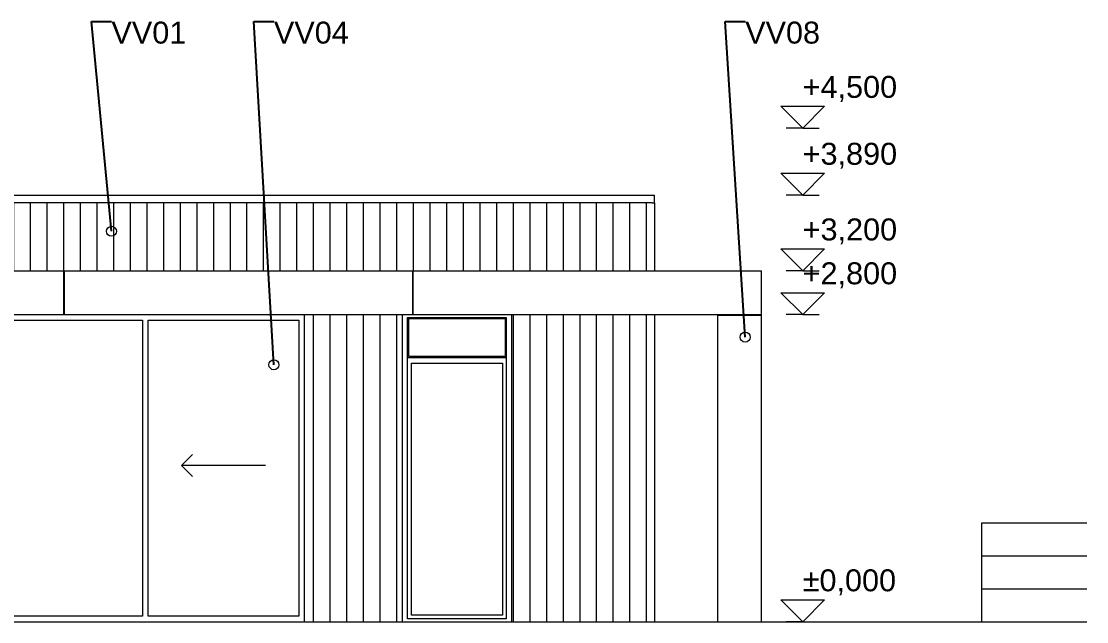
# Model space of a CAD drawing. Header units: millimetres. Extents: x 239748 to 326588, y -19262 to 5561.
# Drawn here: x 269108 to 278833, y 0 to 5475 of the extents above; entities that cross this region are included whole.
import ezdxf

# ---------------------------------------------------------------- set-up
doc = ezdxf.new("R2010")
doc.units = ezdxf.units.MM
doc.header["$MEASUREMENT"] = 0
for name, color, linetype, lineweight in [('Annotation - Label_Pen_No__1', 7, 'Continuous', 13), ('New_0_Pen_No__2', 8, 'Continuous', 15), ('New_2D Drafting - General_Pen_No__1', 7, 'Continuous', 13), ('New_ARCHICAD Windows_Pen_No__1', 7, 'Continuous', 13), ('New_Dimensioning - General_Pen_No__1', 7, 'Continuous', 13), ('New_Shell - Roof_Pen_No__1', 7, 'Continuous', 13), ('New_Structural - Bearing_Pen_No__1', 7, 'Continuous', 13)]:
    doc.layers.add(name, color=color, linetype=linetype, lineweight=lineweight)
doc.layers.add('New_Structural - Bearing', color=7, linetype='Continuous')
doc.styles.add('GENERATED_STYLE_1', font='')
doc.styles.get('GENERATED_STYLE_1').set_extended_font_data('Arial')
doc.dimstyles.new('GENERATED_STYLE__2', dxfattribs={"dimtxt": 0.18, "dimasz": 182.4, "dimexe": 0.18, "dimexo": 0.0625, "dimgap": 0, "dimtad": 0, "dimtih": 1, "dimtoh": 1, "dimdec": 4, "dimzin": 0, "dimdsep": 46, "dimcen": 0.09, "dimadec": 0, "dimazin": 0, "dimtfac": 1, "dimtdec": 4, "dimtmove": 0, "dimatfit": 3, "dimldrblk": 'ARROWHEAD_1', "dimfxl": 0, "dimtolj": 1, "dimtzin": 0, "dimarcsym": 0})

# ---------------------------------------------------------------- blocks, each defined once
blk = doc.blocks.new('ARROWHEAD_1')
at = {"color": 0, "linetype": 'Continuous', "lineweight": 0}
blk.add_line((0, 0), (-1, 0), dxfattribs=at)
blk.add_circle((0, 0), 0.25, dxfattribs=at)

msp = doc.modelspace()

# ---------------------------------------------------------------- hatches: boundary and pattern name
at = {"layer": 'New_Structural - Bearing', "linetype": 'Continuous', "lineweight": 0, "true_color": 0x000000}
h = msp.add_hatch(dxfattribs=at)
h.set_pattern_fill('Plank_Floor_vert_0001', color=18, style=0, pattern_type=2)
h.set_pattern_definition([(90, (-7e-08, -7e-11), (-152, 0), [])])
h.paths.add_polyline_path([(272410.0254, 3820), (268845.0254, 3820), (268845.0254, 3200), (272410.0254, 3200)])
h = msp.add_hatch(dxfattribs=at)
h.set_pattern_fill('Plank_Floor_vert_0001', color=18, style=0, pattern_type=2)
h.set_pattern_definition([(90, (-1e-07, -5e-11), (-152, 0), [])])
h.paths.add_polyline_path([(272410.0254, 3820), (272410.0254, 3200), (274867.0254, 3200), (274867.0254, 3820)])
h = msp.add_hatch(dxfattribs=at)
h.set_pattern_fill('Plank_Floor_vert_0001', color=18, style=0, pattern_type=2)
h.set_pattern_definition([(90, (-1e-07, -2e-09), (-152, 0), [])])
h.paths.add_polyline_path([(274867.0254, 3820), (274867.0254, 3200), (274888.0254, 3200), (274888.0254, 3820)])
h = msp.add_hatch(dxfattribs=at)
h.set_pattern_fill('Plank_Floor_vert_0001', color=18, style=0, pattern_type=2)
h.set_pattern_definition([(90, (-7e-08, 0), (-152, 0), [])])
h.paths.add_polyline_path([(271690.0254, 2800), (271690.0254, 0), (272410.0254, 0), (272410.0254, 2800)])
h = msp.add_hatch(dxfattribs=at)
h.set_pattern_fill('Plank_Floor_vert_0001', color=18, style=0, pattern_type=2)
h.set_pattern_definition([(90, (-3e-08, 1e-10), (-152, 0), [])])
h.paths.add_polyline_path([(272410.0254, 2800), (272410.0254, 0), (272584.2605, -0.0001), (272584.2605, 2800)])
h = msp.add_hatch(dxfattribs=at)
h.set_pattern_fill('Plank_Floor_vert_0001', color=18, style=0, pattern_type=2)
h.set_pattern_definition([(90, (-1e-07, -6e-11), (-152, 0), [])])
h.paths.add_polyline_path([(273584.2606, -0.0001), (274867.0254, 0), (274867.0254, 2800), (273584.2606, 2800)])
h = msp.add_hatch(dxfattribs=at)
h.set_pattern_fill('Plank_Floor_vert_0001', color=18, style=0, pattern_type=2)
h.set_pattern_definition([(90, (-5e-07, 4e-09), (-152, 0), [])])
h.paths.add_polyline_path([(274888.0254, 0), (274888.0254, 2800), (274867.0254, 2800), (274867.0254, 0)])

# ---------------------------------------------------------------- linework, layer by layer
at = {"layer": 'New_0_Pen_No__2', "color": 8, "linetype": 'Continuous', "lineweight": 15}
for p, q in [((269497.0254, 2800), (269497.0254, 3200)), ((269501.0254, 2800), (269501.0254, 3200)), ((272681.0254, 2800), (272681.0254, 3200)), ((272685.0254, 2800), (272685.0254, 3200)), ((275465.0254, 2796), (275865.0254, 2796))]:
    msp.add_line(p, q, dxfattribs=at)
at = {"layer": 'New_2D Drafting - General_Pen_No__1', "color": 7, "linetype": 'Continuous', "lineweight": 13}
for p, q in [((270571.0968, 1423.6256), (270671.0968, 1523.6256)), ((271336.2973, 1423.6256), (270571.0968, 1423.6256)), ((270571.0968, 1423.6256), (270671.0968, 1323.6256))]:
    msp.add_line(p, q, dxfattribs=at)
at = {"layer": 'New_ARCHICAD Windows_Pen_No__1', "color": 7, "linetype": 'Continuous', "lineweight": 13}
for p, q in [((268845.0254, 2750), (270215.0254, 2750)), ((270215.0254, 2750), (270215.0254, 50)), ((270265.0254, 50), (270265.0254, 2750)), ((270265.0254, 2750), (271640.0254, 2750)), ((271640.0254, 2750), (271640.0254, 50)), ((271690.0254, 2800), (271690.0254, 0)), ((272584.2606, 2800), (272584.2606, 0)), ((272634.2606, 25), (272634.2606, 2775)), ((272634.2606, 2775), (273534.2606, 2775)), ((272644.2606, 2417.5), (272644.2606, 2765)), ((272644.2606, 2765), (273524.2606, 2765)), ((273524.2606, 2765), (273524.2606, 2417.5)), ((273534.2606, 2775), (273534.2606, 25)), ((273584.2606, 0), (273584.2606, 2800)), ((273534.2606, 2407.5), (272634.2606, 2407.5)), ((273524.2606, 2417.5), (272644.2606, 2417.5)), ((272669.2606, 60), (272669.2606, 2357.5)), ((272669.2606, 2357.5), (273499.2606, 2357.5)), ((273499.2606, 2357.5), (273499.2606, 60)), ((270215.0254, 50), (268845.0254, 50)), ((271640.0254, 50), (270265.0254, 50)), ((273534.2606, 25), (272634.2606, 25)), ((273499.2606, 60), (272669.2606, 60))]:
    msp.add_line(p, q, dxfattribs=at)
at = {"layer": 'New_Dimensioning - General_Pen_No__1', "color": 7, "linetype": 'Continuous', "lineweight": 13}
for p, q in [((276240.6605, 4500), (276040.6605, 4700)), ((276040.6605, 4700), (276440.6605, 4700)), ((276440.6605, 4700), (276240.6605, 4500)), ((276240.6605, 4500), (276090.6605, 4500)), ((276240.6605, 4500), (276390.6605, 4500)), ((276240.6605, 3890), (276040.6605, 4090)), ((276040.6605, 4090), (276440.6605, 4090)), ((276440.6605, 4090), (276240.6605, 3890)), ((276240.6605, 3890), (276090.6605, 3890)), ((276240.6605, 3890), (276390.6605, 3890)), ((276240.6605, 3200), (276040.6605, 3400)), ((276040.6605, 3400), (276440.6605, 3400)), ((276440.6605, 3400), (276240.6605, 3200)), ((276240.6605, 3200), (276090.6605, 3200)), ((276240.6605, 3200), (276390.6605, 3200)), ((276240.6605, 2800), (276040.6605, 3000)), ((276040.6605, 3000), (276440.6605, 3000)), ((276440.6605, 3000), (276240.6605, 2800)), ((276240.6605, 2800), (276090.6605, 2800)), ((276240.6605, 2800), (276390.6605, 2800)), ((276240.6605, 0), (276040.6605, 200)), ((276040.6605, 200), (276440.6605, 200)), ((276440.6605, 200), (276240.6605, 0)), ((276240.6605, 0), (276090.6605, 0)), ((276240.6605, 0), (276390.6605, 0))]:
    msp.add_line(p, q, dxfattribs=at)
at = {"layer": 'New_Shell - Roof_Pen_No__1', "color": 7, "linetype": 'Continuous', "lineweight": 13}
for p, q in [((268845.0254, 3890), (274888.0254, 3890)), ((274888.0254, 3820), (274888.0254, 3890)), ((255942.6399, 3200), (275865.0254, 3200)), ((275865.0254, 2800), (275865.0254, 3200)), ((255942.6399, 2800), (275465.0254, 2800))]:
    msp.add_line(p, q, dxfattribs=at)
at = {"layer": 'New_Structural - Bearing_Pen_No__1', "color": 7, "linetype": 'Continuous', "lineweight": 13}
for p, q in [((272410.0254, 3820), (268845.0254, 3820)), ((274867.0254, 3820), (272410.0254, 3820)), ((274867.0254, 3820), (274888.0254, 3820)), ((274888.0254, 3820), (274888.0254, 3200)), ((274888.0254, 2800), (274888.0254, 0)), ((275465.0254, 2800), (275865.0254, 2800)), ((275465.0254, 0), (275465.0254, 2800)), ((275865.0254, 0), (275865.0254, 2800)), ((277875.0254, 600), (277875.0254, 900)), ((277875.0254, 900), (278833.3935, 900)), ((277875.0254, 300), (277875.0254, 600)), ((277875.0254, 600), (278833.3935, 600)), ((277875.0254, 0), (277875.0254, 300)), ((277875.0254, 300), (278833.3935, 300)), ((266958.0067, 0), (278833.3935, 0))]:
    msp.add_line(p, q, dxfattribs=at)

# ---------------------------------------------------------------- texts
at = {"layer": 'Annotation - Label_Pen_No__1', "color": 7, "linetype": 'Continuous', "lineweight": 13, "char_height": 200, "attachment_point": 1, "style": 'GENERATED_STYLE_1'}
for s, insert in [('\\A1;{\\pql;\\fArial|b0|i0|c0|p34;VV01}', (269930.6305, 5472.2035)), ('\\A1;{\\pql;\\fArial|b0|i0|c0|p34;VV0\\fArial|b0|i0|c0|p34;4}', (271413.8684, 5472.2035)), ('\\A1;{\\pql;\\fArial|b0|i0|c0|p34;VV\\fArial|b0|i0|c0|p34;08}', (275715.7162, 5472.2035))]:
    msp.add_mtext(s, dxfattribs=dict(at, insert=insert))
at = {"layer": 'New_Dimensioning - General_Pen_No__1', "color": 7, "lineweight": 13, "char_height": 200, "attachment_point": 7, "style": 'GENERATED_STYLE_1'}
for s, insert in [('\\A1;{\\pql;\\fArial|b0|i0|c0|p34;+4,500}', (276240.6605, 4740)), ('\\A1;{\\pql;\\fArial|b0|i0|c0|p34;+3,890}', (276240.6605, 4130)), ('\\A1;{\\pql;\\fArial|b0|i0|c0|p34;+3,200}', (276240.6605, 3440)), ('\\A1;{\\pql;\\fArial|b0|i0|c0|p34;+2,800}', (276240.6605, 3040)), ('\\A1;{\\pql;\\fArial|b0|i0|c0|p34;±0,000}', (276240.6605, 240))]:
    msp.add_mtext(s, dxfattribs=dict(at, insert=insert))

# ---------------------------------------------------------------- leaders
at = {"layer": 'Annotation - Label_Pen_No__1', "color": 7, "linetype": 'Continuous', "lineweight": 13, "annotation_type": 0, "has_hookline": 1, "hookline_direction": 0}
for points, text_width in [([(269930.6305, 3560.3445), (269748.2305, 5472.2035), (269930.6305, 5472.2035)], 630.4), ([(271413.8684, 2343.1161), (271231.4684, 5472.2035), (271413.8684, 5472.2035)], 668.2), ([(275715.7162, 2595.5135), (275533.3162, 5472.2035), (275715.7162, 5472.2035)], 669.4)]:
    msp.add_leader(points, dimstyle='GENERATED_STYLE__2', dxfattribs=dict(at, text_width=text_width))

doc.saveas('drawing.dxf')
